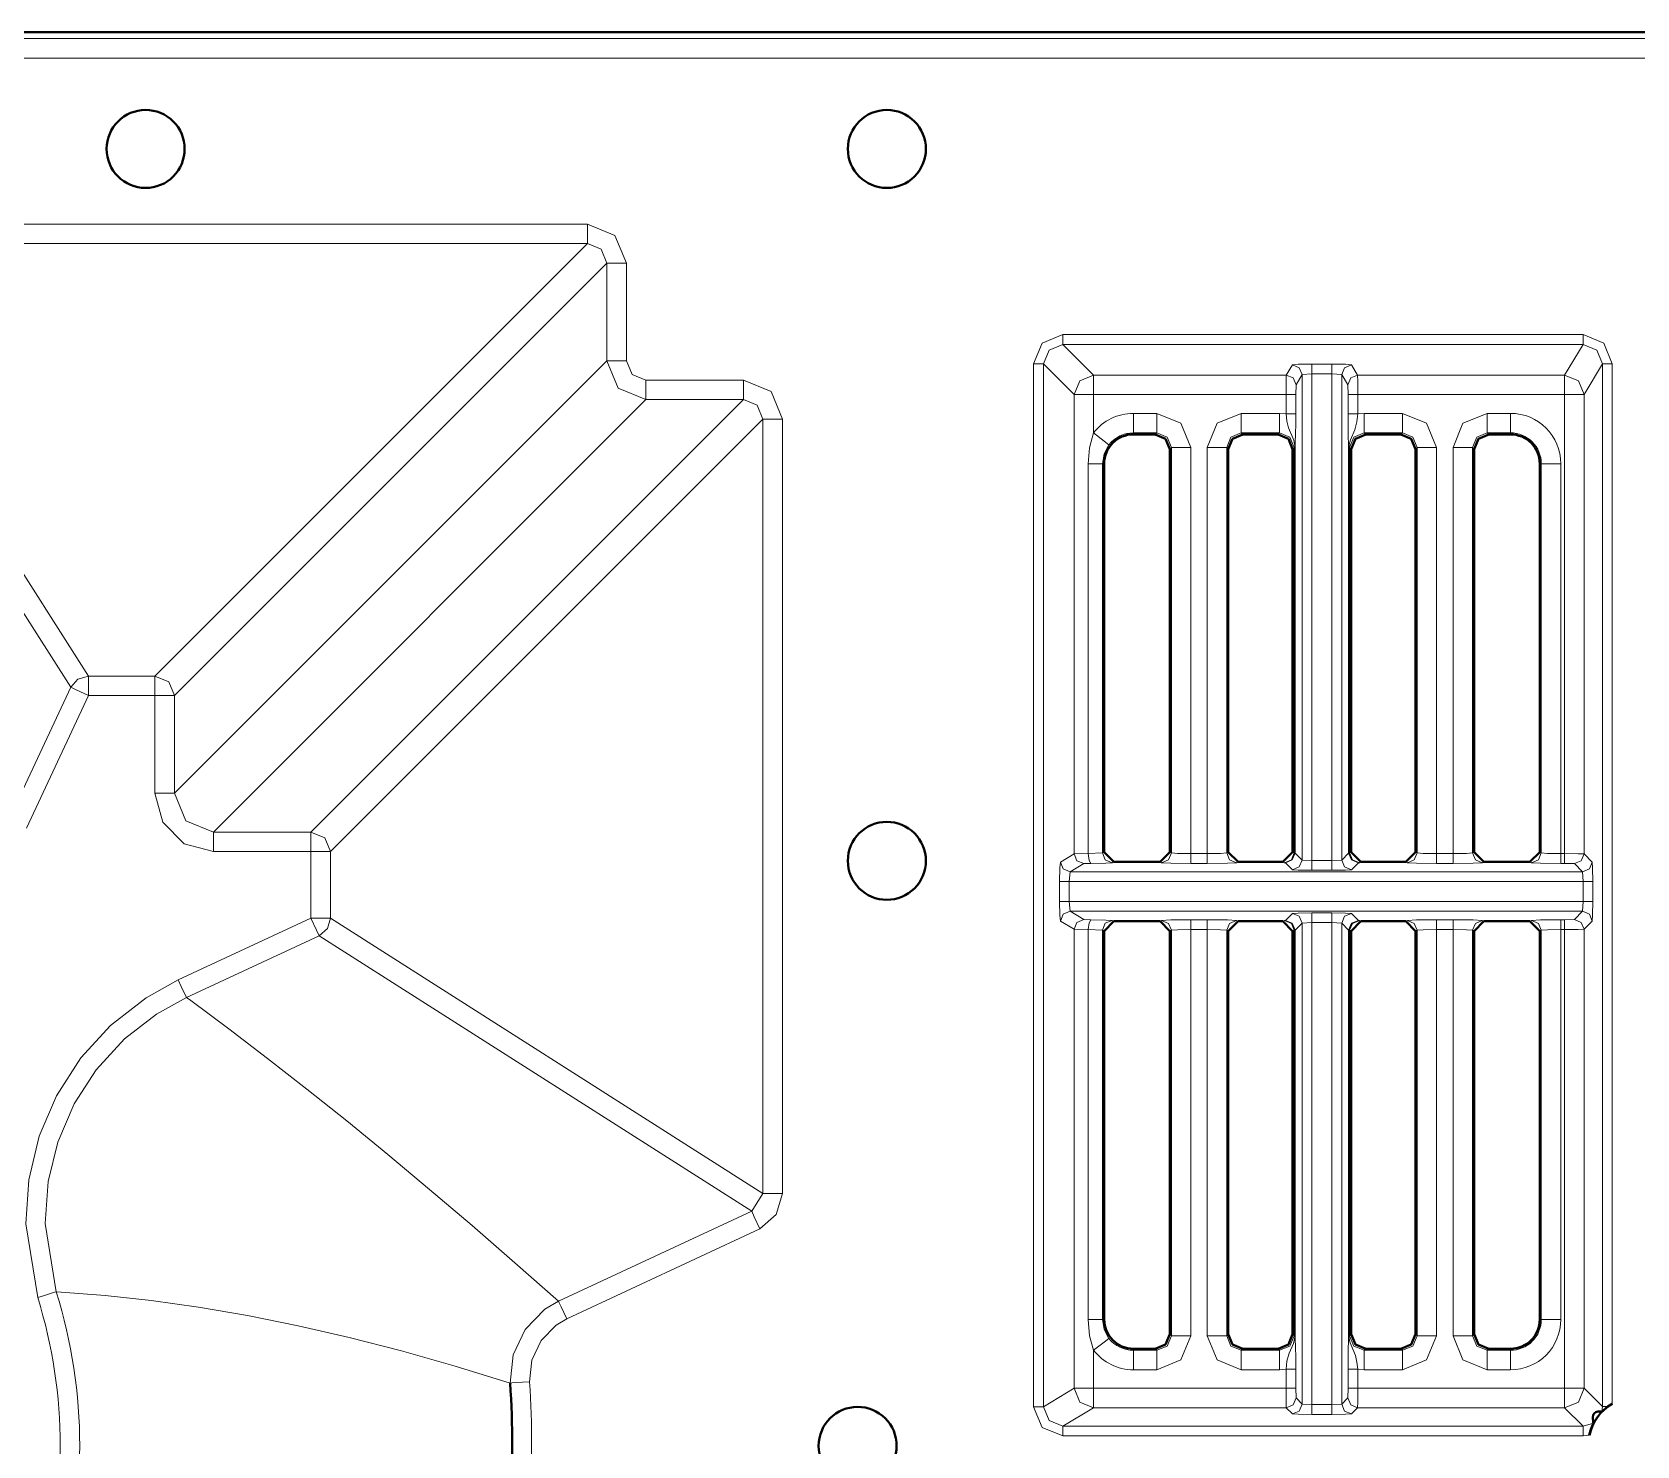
# Model space of a CAD drawing. Header units: millimetres. Extents: x 0 to 2941, y -405 to 1422.
# Drawn here: x 795.7 to 878, y 1203.2 to 1275.7 of the extents above; entities that cross this region are included whole.
import ezdxf

# ---------------------------------------------------------------- set-up
doc = ezdxf.new("R2010")
doc.units = ezdxf.units.MM
doc.layers.add('FINE', color=9, linetype='Continuous')
doc.layers.add('OUTLINE', color=7, linetype='Continuous')

msp = doc.modelspace()

# ---------------------------------------------------------------- linework, layer by layer
at = {"layer": 'FINE', "lineweight": 9}
for p, q in [((711.593, 1274.35), (1261.567, 1274.35)), ((824.215, 1265.835), (784.508, 1265.835)), ((798.633, 1242.665), (784.508, 1264.837)), ((784.508, 1264.837), (824.215, 1264.837)), ((824.215, 1264.837), (802.043, 1242.665)), ((783.603, 1264.26), (797.728, 1242.089)), ((803.041, 1241.667), (825.213, 1263.838)), ((825.213, 1258.833), (803.041, 1236.661)), ((847.589, 1258.67), (849.163, 1257.096)), ((847.589, 1205.202), (847.589, 1258.67)), ((860.041, 1258.095), (850.163, 1258.095)), ((860.356, 1258.621), (860.041, 1258.095)), ((860.856, 1258.121), (861.356, 1258.164)), ((861.356, 1258.164), (862.382, 1258.164)), ((861.356, 1233.205), (861.356, 1258.164)), ((862.382, 1258.164), (862.382, 1233.205)), ((862.382, 1258.164), (862.882, 1258.121)), ((862.882, 1258.121), (863.197, 1257.595)), ((862.882, 1233.23), (862.882, 1258.121)), ((863.697, 1258.095), (863.381, 1258.621)), ((875.31, 1257.096), (876.254, 1258.669)), ((876.254, 1258.669), (876.254, 1205.203)), ((849.163, 1257.096), (849.163, 1233.546)), ((850.163, 1255.131), (850.163, 1257.096)), ((860.528, 1257.096), (860.541, 1257.595)), ((860.528, 1256.102), (860.528, 1257.096)), ((863.197, 1257.595), (863.21, 1257.096)), ((863.21, 1257.096), (863.21, 1256.102)), ((863.709, 1257.096), (874.31, 1257.096)), ((863.709, 1256.102), (863.709, 1257.096)), ((874.31, 1257.096), (874.31, 1233.558)), ((875.31, 1233.545), (875.31, 1257.096)), ((805.038, 1234.665), (827.21, 1256.837)), ((832.215, 1256.837), (810.043, 1234.665)), ((827.21, 1256.837), (832.215, 1256.837)), ((811.041, 1233.667), (833.213, 1255.839)), ((833.213, 1255.839), (833.213, 1216.131)), ((834.211, 1216.131), (834.211, 1255.839)), ((853.401, 1256.133), (852.204, 1256.133)), ((859.701, 1256.133), (857.736, 1256.133)), ((860.028, 1256.102), (859.701, 1256.133)), ((864.036, 1256.133), (863.709, 1256.102)), ((866.001, 1256.133), (864.036, 1256.133)), ((871.535, 1256.133), (870.336, 1256.133)), ((852.204, 1255.053), (852.204, 1255.135)), ((852.204, 1255.135), (853.401, 1255.135)), ((853.401, 1255.135), (853.32, 1255.053)), ((859.701, 1255.135), (859.62, 1255.053)), ((864.118, 1255.053), (864.036, 1255.135)), ((864.036, 1255.135), (866.001, 1255.135)), ((866.001, 1255.135), (865.92, 1255.053)), ((870.418, 1255.053), (870.336, 1255.135)), ((870.336, 1255.135), (871.535, 1255.135)), ((871.535, 1255.135), (871.535, 1255.053)), ((855.149, 1233.558), (855.149, 1254.385)), ((855.989, 1254.385), (855.989, 1233.558)), ((856.987, 1254.385), (857.069, 1254.304)), ((856.987, 1233.595), (856.987, 1254.385)), ((860.369, 1254.304), (860.45, 1254.385)), ((860.45, 1254.385), (860.45, 1233.595)), ((860.482, 1254.385), (860.482, 1233.587)), ((860.499, 1233.587), (860.499, 1254.385)), ((863.239, 1254.385), (863.239, 1233.587)), ((863.255, 1233.587), (863.255, 1254.385)), ((863.287, 1254.385), (863.369, 1254.304)), ((863.287, 1233.595), (863.287, 1254.385)), ((866.669, 1254.304), (866.75, 1254.385)), ((866.75, 1254.385), (866.75, 1233.595)), ((867.749, 1233.558), (867.749, 1254.385)), ((868.589, 1254.385), (868.589, 1233.558)), ((869.588, 1254.385), (869.669, 1254.304)), ((869.588, 1233.595), (869.588, 1254.385)), ((849.891, 1253.553), (849.891, 1233.557)), ((850.619, 1253.553), (850.704, 1253.553)), ((850.619, 1233.593), (850.619, 1253.553)), ((873.035, 1253.553), (873.116, 1253.553)), ((873.116, 1253.553), (873.116, 1233.595)), ((874.115, 1233.558), (874.115, 1253.553)), ((798.633, 1242.665), (802.043, 1242.665)), ((794.555, 1235.285), (797.728, 1242.089)), ((802.043, 1236.661), (802.043, 1241.667)), ((803.041, 1241.667), (803.041, 1236.661)), ((805.038, 1234.665), (810.043, 1234.665)), ((810.043, 1233.667), (805.038, 1233.667)), ((810.043, 1230.257), (810.043, 1233.667)), ((811.041, 1233.667), (811.041, 1230.257)), ((849.163, 1233.546), (848.463, 1233.125)), ((849.891, 1233.557), (849.163, 1233.546)), ((850.619, 1233.593), (849.891, 1233.557)), ((850.704, 1233.636), (850.619, 1233.593)), ((855.989, 1233.558), (855.149, 1233.558)), ((857.069, 1233.636), (856.987, 1233.595)), ((860.45, 1233.595), (860.369, 1233.636)), ((860.482, 1233.587), (860.45, 1233.595)), ((860.856, 1233.23), (860.499, 1233.587)), ((861.356, 1233.205), (860.856, 1233.23)), ((862.882, 1233.23), (862.382, 1233.205)), ((863.239, 1233.587), (862.882, 1233.23)), ((863.287, 1233.595), (863.255, 1233.587)), ((863.369, 1233.636), (863.287, 1233.595)), ((866.75, 1233.595), (866.669, 1233.636)), ((868.589, 1233.558), (867.749, 1233.558)), ((869.669, 1233.636), (869.588, 1233.595)), ((873.116, 1233.595), (873.035, 1233.636)), ((874.31, 1233.558), (874.115, 1233.558)), ((875.73, 1233.125), (875.31, 1233.545)), ((848.92, 1232.126), (848.962, 1232.626)), ((848.962, 1232.626), (849.663, 1233.046)), ((875.23, 1232.626), (848.962, 1232.626)), ((849.663, 1233.046), (850.027, 1233.058)), ((851.118, 1233.093), (851.204, 1233.136)), ((855.149, 1233.058), (855.989, 1233.058)), ((857.487, 1233.095), (857.569, 1233.136)), ((859.869, 1233.136), (859.951, 1233.095)), ((859.951, 1233.095), (859.999, 1233.088)), ((862.382, 1233.205), (861.356, 1233.205)), ((863.787, 1233.095), (863.869, 1233.136)), ((866.169, 1233.136), (866.251, 1233.095)), ((867.749, 1233.058), (868.589, 1233.058)), ((870.087, 1233.095), (870.169, 1233.136)), ((872.535, 1233.136), (872.617, 1233.095)), ((874.115, 1233.058), (874.31, 1233.058)), ((874.31, 1233.058), (874.81, 1233.045)), ((874.81, 1233.045), (875.23, 1232.626)), ((875.23, 1232.626), (875.255, 1232.126)), ((848.42, 1232.126), (848.42, 1231.1)), ((875.255, 1232.126), (875.255, 1231.1)), ((875.755, 1231.1), (875.755, 1232.126)), ((875.255, 1231.1), (848.92, 1231.1)), ((848.962, 1230.6), (848.92, 1231.1)), ((875.255, 1231.1), (875.23, 1230.6)), ((803.239, 1227.084), (810.043, 1230.257)), ((833.213, 1216.131), (811.041, 1230.257)), ((848.962, 1230.6), (875.23, 1230.6)), ((849.663, 1230.18), (848.962, 1230.6)), ((850.027, 1230.168), (849.663, 1230.18)), ((851.204, 1230.089), (851.118, 1230.132)), ((853.651, 1230.13), (853.569, 1230.089)), ((855.989, 1230.167), (855.149, 1230.167)), ((857.569, 1230.089), (857.487, 1230.13)), ((859.951, 1230.13), (859.869, 1230.089)), ((859.999, 1230.138), (859.951, 1230.13)), ((860.356, 1230.495), (859.999, 1230.138)), ((860.499, 1229.638), (860.856, 1229.996)), ((860.856, 1229.996), (861.356, 1230.021)), ((860.856, 1229.996), (860.856, 1205.331)), ((862.382, 1230.521), (861.356, 1230.521)), ((861.356, 1205.306), (861.356, 1230.021)), ((861.356, 1230.021), (862.382, 1230.021)), ((862.382, 1230.021), (862.382, 1205.306)), ((862.382, 1230.021), (862.882, 1229.996)), ((862.882, 1205.331), (862.882, 1229.996)), ((862.882, 1229.996), (863.239, 1229.638)), ((863.739, 1230.138), (863.381, 1230.495)), ((863.787, 1230.13), (863.739, 1230.138)), ((863.869, 1230.089), (863.787, 1230.13)), ((866.251, 1230.13), (866.169, 1230.089)), ((870.169, 1230.089), (870.087, 1230.13)), ((872.617, 1230.13), (872.535, 1230.089)), ((874.31, 1230.167), (874.115, 1230.167)), ((874.81, 1230.18), (874.31, 1230.167)), ((875.23, 1230.6), (874.81, 1230.18)), ((875.31, 1229.68), (875.73, 1230.1)), ((810.465, 1229.352), (803.661, 1226.179)), ((810.465, 1229.352), (832.637, 1215.227)), ((849.163, 1229.68), (849.891, 1229.668)), ((849.891, 1229.668), (850.619, 1229.632)), ((849.891, 1229.668), (849.891, 1209.673)), ((850.619, 1209.673), (850.619, 1229.632)), ((850.619, 1229.632), (850.704, 1229.59)), ((854.069, 1229.59), (854.15, 1229.63)), ((854.15, 1229.63), (854.15, 1208.84)), ((855.149, 1208.84), (855.149, 1229.668)), ((855.149, 1229.668), (855.989, 1229.668)), ((855.989, 1229.668), (855.989, 1208.84)), ((860.45, 1229.63), (860.482, 1229.638)), ((860.482, 1229.638), (860.482, 1208.84)), ((860.499, 1208.84), (860.499, 1229.638)), ((863.239, 1229.638), (863.239, 1208.84)), ((863.255, 1208.84), (863.255, 1229.638)), ((863.255, 1229.638), (863.287, 1229.63)), ((863.287, 1229.63), (863.369, 1229.59)), ((867.749, 1229.668), (868.589, 1229.668)), ((867.749, 1208.84), (867.749, 1229.668)), ((868.589, 1229.668), (868.589, 1208.84)), ((869.588, 1229.63), (869.669, 1229.59)), ((869.588, 1208.84), (869.588, 1229.63)), ((873.035, 1229.59), (873.116, 1229.63)), ((874.115, 1229.668), (874.31, 1229.668)), ((874.115, 1209.673), (874.115, 1229.668)), ((874.31, 1229.668), (874.31, 1206.147)), ((803.661, 1226.179), (803.876, 1226.021)), ((833.213, 1216.131), (832.637, 1215.227)), ((832.637, 1215.227), (822.733, 1210.609)), ((823.155, 1209.704), (833.059, 1214.322)), ((797.236, 1211.079), (796.987, 1211.094)), ((850.704, 1209.673), (850.619, 1209.673)), ((854.15, 1208.84), (854.069, 1208.921)), ((860.45, 1208.84), (860.369, 1208.921)), ((866.75, 1208.84), (866.669, 1208.921)), ((869.669, 1208.921), (869.588, 1208.84)), ((850.163, 1206.147), (850.163, 1208.095)), ((853.32, 1208.172), (853.401, 1208.091)), ((859.62, 1208.172), (859.701, 1208.091)), ((864.036, 1208.091), (864.118, 1208.172)), ((866.001, 1208.091), (864.036, 1208.091)), ((865.92, 1208.172), (866.001, 1208.091)), ((870.336, 1208.091), (870.418, 1208.172)), ((871.535, 1208.091), (870.336, 1208.091)), ((871.535, 1208.172), (871.535, 1208.091)), ((852.204, 1207.092), (853.401, 1207.092)), ((857.736, 1207.092), (859.701, 1207.092)), ((859.701, 1207.092), (860.028, 1207.123)), ((860.028, 1207.123), (860.028, 1206.147)), ((860.528, 1206.147), (860.528, 1207.123)), ((863.21, 1207.123), (863.21, 1206.147)), ((863.709, 1206.147), (863.709, 1207.123)), ((863.709, 1207.123), (864.036, 1207.092)), ((870.336, 1207.092), (871.535, 1207.092)), ((849.163, 1206.147), (847.589, 1205.202)), ((860.028, 1206.147), (850.163, 1206.147)), ((860.541, 1205.647), (860.528, 1206.147)), ((863.21, 1206.147), (863.197, 1205.647)), ((874.31, 1206.147), (863.709, 1206.147)), ((860.856, 1205.331), (860.541, 1205.647)), ((861.356, 1205.306), (860.856, 1205.331)), ((862.382, 1205.306), (861.356, 1205.306)), ((862.882, 1205.331), (862.382, 1205.306)), ((863.197, 1205.647), (862.882, 1205.331)), ((848.589, 1204.203), (850.163, 1205.147)), ((850.163, 1205.147), (860.041, 1205.147)), ((860.041, 1205.147), (860.356, 1204.832)), ((861.356, 1204.806), (862.382, 1204.806)), ((863.381, 1204.832), (863.697, 1205.147)), ((876.254, 1205.203), (876.221, 1204.948)), ((875.254, 1204.203), (848.589, 1204.203)), ((875.793, 1204.361), (875.254, 1204.203))]:
    msp.add_line(p, q, dxfattribs=at)
for points in [[(1261.567, 1275.682), (1261.567, 1275.35), (711.593, 1275.35)], [(824.215, 1265.835), (824.215, 1265.149), (824.215, 1264.837)], [(826.211, 1258.833), (826.211, 1263.838), (825.627, 1265.251), (824.215, 1265.835)], [(824.215, 1264.837), (824.922, 1264.546), (825.213, 1263.838), (825.213, 1258.833)], [(826.211, 1263.838), (825.525, 1263.838), (825.213, 1263.838)], [(875.255, 1260.169), (848.588, 1260.169), (847.528, 1259.731), (847.089, 1258.67)], [(847.589, 1258.67), (847.881, 1259.377), (848.588, 1259.67)], [(848.588, 1259.67), (848.588, 1259.823), (848.588, 1260.169)], [(850.163, 1258.095), (848.588, 1259.67), (875.255, 1259.67)], [(875.255, 1259.67), (874.31, 1258.095), (863.697, 1258.095)], [(875.255, 1259.67), (875.255, 1259.823), (875.255, 1260.169)], [(876.753, 1205.348), (876.753, 1258.669), (876.315, 1259.73), (875.255, 1260.169)], [(875.255, 1259.67), (875.961, 1259.377), (876.254, 1258.669)], [(826.211, 1258.833), (825.525, 1258.833), (825.213, 1258.833)], [(825.213, 1258.833), (825.799, 1257.423), (827.21, 1256.837)], [(832.215, 1257.835), (827.21, 1257.835), (826.504, 1258.128), (826.211, 1258.833)], [(847.089, 1258.67), (847.435, 1258.67), (847.589, 1258.67)], [(847.089, 1258.67), (847.089, 1205.202), (847.529, 1204.142), (848.589, 1203.703)], [(850.163, 1258.095), (849.457, 1257.802), (849.163, 1257.096)], [(850.163, 1257.096), (850.163, 1257.787), (850.163, 1258.095)], [(860.041, 1258.095), (860.032, 1257.787), (860.028, 1257.096)], [(860.041, 1258.095), (860.394, 1257.948), (860.541, 1257.595)], [(862.382, 1258.663), (861.356, 1258.663), (860.658, 1258.651), (860.356, 1258.621)], [(860.356, 1258.621), (860.71, 1258.474), (860.856, 1258.121)], [(860.541, 1257.595), (860.856, 1258.121), (860.856, 1233.23)], [(861.356, 1258.663), (861.356, 1258.51), (861.356, 1258.164)], [(862.382, 1258.663), (862.382, 1258.51), (862.382, 1258.164)], [(863.381, 1258.621), (863.08, 1258.651), (862.382, 1258.663)], [(863.381, 1258.621), (863.028, 1258.474), (862.882, 1258.121)], [(863.697, 1258.095), (863.344, 1257.948), (863.197, 1257.595)], [(863.709, 1257.096), (863.706, 1257.787), (863.697, 1258.095)], [(875.31, 1257.096), (875.017, 1257.802), (874.31, 1258.095)], [(874.31, 1257.096), (874.31, 1257.787), (874.31, 1258.095)], [(876.254, 1258.669), (876.404, 1258.669), (876.753, 1258.669)], [(827.21, 1257.835), (827.21, 1257.149), (827.21, 1256.837)], [(832.215, 1257.835), (832.215, 1257.149), (832.215, 1256.837)], [(834.211, 1255.839), (833.627, 1257.251), (832.215, 1257.835)], [(849.163, 1257.096), (849.471, 1257.096), (850.163, 1257.096)], [(850.163, 1257.096), (860.028, 1257.096), (860.028, 1256.102)], [(860.028, 1257.096), (860.377, 1257.096), (860.528, 1257.096)], [(863.709, 1257.096), (863.361, 1257.096), (863.21, 1257.096)], [(874.31, 1257.096), (875.008, 1257.096), (875.31, 1257.096)], [(832.215, 1256.837), (832.922, 1256.546), (833.213, 1255.839)], [(834.211, 1255.839), (833.525, 1255.839), (833.213, 1255.839)], [(852.204, 1255.135), (852.204, 1255.445), (852.204, 1256.133)], [(853.401, 1255.135), (853.401, 1255.445), (853.401, 1256.133)], [(855.149, 1254.385), (854.637, 1255.622), (853.401, 1256.133)], [(857.736, 1256.133), (856.5, 1255.622), (855.989, 1254.385)], [(857.736, 1255.135), (857.736, 1255.445), (857.736, 1256.133)], [(859.701, 1255.135), (859.701, 1255.445), (859.701, 1256.133)], [(860.028, 1256.102), (860.377, 1256.102), (860.528, 1256.102)], [(860.028, 1256.102), (860.071, 1255.739), (860.149, 1255.396), (860.374, 1254.878), (860.425, 1254.741), (860.454, 1254.634), (860.477, 1254.488), (860.482, 1254.418), (860.482, 1254.385)], [(860.499, 1254.385), (860.499, 1254.398), (860.499, 1254.425), (860.5, 1254.485), (860.502, 1254.534), (860.505, 1254.608), (860.519, 1255.102), (860.526, 1255.572), (860.528, 1256.102)], [(863.709, 1256.102), (863.361, 1256.102), (863.21, 1256.102)], [(863.21, 1256.102), (863.213, 1255.511), (863.222, 1254.963), (863.235, 1254.555), (863.238, 1254.447), (863.239, 1254.413), (863.239, 1254.385)], [(863.255, 1254.385), (863.258, 1254.456), (863.267, 1254.543), (863.327, 1254.782), (863.548, 1255.282), (863.659, 1255.696), (863.709, 1256.102)], [(864.036, 1255.135), (864.036, 1255.445), (864.036, 1256.133)], [(866.001, 1255.135), (866.001, 1255.445), (866.001, 1256.133)], [(867.749, 1254.385), (867.237, 1255.622), (866.001, 1256.133)], [(870.336, 1256.133), (869.1, 1255.622), (868.589, 1254.385)], [(870.336, 1256.133), (870.336, 1255.445), (870.336, 1255.135)], [(871.535, 1256.133), (871.535, 1255.445), (871.535, 1255.135)], [(850.163, 1255.131), (849.959, 1254.373), (849.891, 1253.553)], [(850.163, 1255.131), (850.707, 1254.71), (850.953, 1254.52)], [(853.401, 1255.135), (853.932, 1254.916), (854.15, 1254.385)], [(856.987, 1254.385), (857.206, 1254.916), (857.736, 1255.135)], [(857.818, 1255.053), (857.736, 1255.135), (859.701, 1255.135)], [(859.701, 1255.135), (860.232, 1254.916), (860.45, 1254.385)], [(863.287, 1254.385), (863.506, 1254.916), (864.036, 1255.135)], [(866.001, 1255.135), (866.532, 1254.916), (866.75, 1254.385)], [(869.588, 1254.385), (869.806, 1254.916), (870.336, 1255.135)], [(850.619, 1253.553), (850.702, 1254.056), (850.953, 1254.52)], [(854.069, 1254.304), (854.15, 1254.385), (854.15, 1233.595), (854.069, 1233.636)], [(854.15, 1254.385), (854.461, 1254.385), (855.149, 1254.385)], [(856.987, 1254.385), (856.677, 1254.385), (855.989, 1254.385)], [(860.482, 1254.385), (860.461, 1254.385), (860.45, 1254.385)], [(860.482, 1254.385), (860.494, 1254.385), (860.499, 1254.385)], [(863.255, 1254.385), (863.244, 1254.385), (863.239, 1254.385)], [(863.287, 1254.385), (863.277, 1254.385), (863.255, 1254.385)], [(867.749, 1254.385), (867.06, 1254.385), (866.75, 1254.385)], [(869.588, 1254.385), (869.277, 1254.385), (868.589, 1254.385)], [(849.891, 1253.553), (850.401, 1253.553), (850.619, 1253.553)], [(874.115, 1253.553), (873.426, 1253.553), (873.116, 1253.553)], [(797.728, 1242.089), (798.097, 1242.508), (798.633, 1242.665)], [(798.633, 1242.665), (798.633, 1242.353), (798.633, 1241.667)], [(802.043, 1242.665), (802.043, 1242.353), (802.043, 1241.667)], [(802.043, 1242.665), (802.748, 1242.371), (803.041, 1241.667)], [(802.043, 1241.667), (798.633, 1241.667), (795.46, 1234.862)], [(797.728, 1242.089), (798.011, 1241.957), (798.633, 1241.667)], [(802.043, 1241.667), (802.729, 1241.667), (803.041, 1241.667)], [(805.038, 1233.667), (803.54, 1234.068), (802.444, 1235.164), (802.043, 1236.661)], [(802.043, 1236.661), (802.729, 1236.661), (803.041, 1236.661)], [(803.041, 1236.661), (803.624, 1235.248), (805.038, 1234.665)], [(805.038, 1233.667), (805.038, 1234.353), (805.038, 1234.665)], [(810.043, 1233.667), (810.043, 1234.353), (810.043, 1234.665)], [(810.043, 1234.665), (810.748, 1234.372), (811.041, 1233.667)], [(810.043, 1233.667), (810.729, 1233.667), (811.041, 1233.667)], [(849.663, 1233.046), (849.31, 1233.192), (849.163, 1233.546)], [(850.027, 1233.058), (849.932, 1233.209), (849.891, 1233.557)], [(851.118, 1233.093), (850.765, 1233.24), (850.619, 1233.593)], [(854.15, 1233.595), (854.004, 1233.242), (853.651, 1233.095)], [(855.149, 1233.558), (854.461, 1233.569), (854.15, 1233.595)], [(855.149, 1233.558), (855.149, 1233.209), (855.149, 1233.058)], [(856.987, 1233.595), (856.677, 1233.569), (855.989, 1233.558)], [(855.989, 1233.558), (855.989, 1233.209), (855.989, 1233.058)], [(856.987, 1233.595), (857.134, 1233.242), (857.487, 1233.095)], [(859.951, 1233.095), (860.304, 1233.242), (860.45, 1233.595)], [(859.999, 1233.088), (860.34, 1233.235), (860.482, 1233.587)], [(859.999, 1233.088), (860.352, 1233.234), (860.499, 1233.587)], [(860.356, 1232.73), (860.71, 1232.877), (860.856, 1233.23)], [(860.499, 1233.587), (860.494, 1233.587), (860.482, 1233.587)], [(863.381, 1232.73), (863.028, 1232.877), (862.882, 1233.23)], [(863.739, 1233.088), (863.385, 1233.234), (863.239, 1233.587)], [(863.255, 1233.587), (863.244, 1233.587), (863.239, 1233.587)], [(863.739, 1233.088), (863.398, 1233.235), (863.255, 1233.587)], [(863.787, 1233.095), (863.434, 1233.242), (863.287, 1233.595)], [(866.75, 1233.595), (866.604, 1233.242), (866.251, 1233.095)], [(867.749, 1233.558), (867.06, 1233.569), (866.75, 1233.595)], [(867.749, 1233.558), (867.749, 1233.209), (867.749, 1233.058)], [(869.588, 1233.595), (869.277, 1233.569), (868.589, 1233.558)], [(868.589, 1233.558), (868.589, 1233.209), (868.589, 1233.058)], [(869.588, 1233.595), (869.734, 1233.242), (870.087, 1233.095)], [(872.617, 1233.095), (872.969, 1233.242), (873.116, 1233.595)], [(874.115, 1233.558), (873.426, 1233.569), (873.116, 1233.595)], [(874.115, 1233.058), (874.115, 1233.209), (874.115, 1233.558)], [(874.31, 1233.058), (874.31, 1233.209), (874.31, 1233.558)], [(875.31, 1233.545), (875.008, 1233.554), (874.31, 1233.558)], [(874.81, 1233.045), (875.163, 1233.192), (875.31, 1233.545)], [(848.463, 1233.125), (848.433, 1232.824), (848.42, 1232.126)], [(848.962, 1232.626), (848.609, 1232.772), (848.463, 1233.125)], [(850.027, 1233.058), (850.792, 1233.071), (851.118, 1233.093)], [(853.569, 1233.136), (853.651, 1233.095), (854.116, 1233.069), (855.149, 1233.058)], [(855.989, 1233.058), (857.021, 1233.069), (857.487, 1233.095)], [(859.999, 1233.088), (860.356, 1232.73), (860.658, 1232.712), (861.356, 1232.705)], [(861.356, 1232.705), (861.356, 1232.856), (861.356, 1233.205)], [(861.356, 1232.705), (862.382, 1232.705), (863.08, 1232.712), (863.381, 1232.73)], [(862.382, 1232.705), (862.382, 1232.856), (862.382, 1233.205)], [(863.381, 1232.73), (863.739, 1233.088), (863.787, 1233.095)], [(866.251, 1233.095), (866.716, 1233.069), (867.749, 1233.058)], [(868.589, 1233.058), (869.621, 1233.069), (870.087, 1233.095)], [(872.617, 1233.095), (873.082, 1233.069), (874.115, 1233.058)], [(875.23, 1232.626), (875.583, 1232.772), (875.73, 1233.125)], [(875.755, 1232.126), (875.748, 1232.824), (875.73, 1233.125)], [(848.92, 1232.126), (848.574, 1232.126), (848.42, 1232.126)], [(848.92, 1231.1), (848.92, 1232.126), (875.255, 1232.126)], [(875.255, 1232.126), (875.604, 1232.126), (875.755, 1232.126)], [(848.92, 1231.1), (848.574, 1231.1), (848.42, 1231.1)], [(848.42, 1231.1), (848.433, 1230.402), (848.463, 1230.1)], [(875.255, 1231.1), (875.604, 1231.1), (875.755, 1231.1)], [(875.73, 1230.1), (875.748, 1230.402), (875.755, 1231.1)], [(810.043, 1230.257), (810.333, 1229.635), (810.465, 1229.352)], [(810.043, 1230.257), (810.729, 1230.257), (811.041, 1230.257)], [(811.041, 1230.257), (810.884, 1229.72), (810.465, 1229.352)], [(848.962, 1230.6), (848.609, 1230.453), (848.463, 1230.1)], [(848.463, 1230.1), (849.163, 1229.68), (849.163, 1206.147)], [(849.663, 1230.18), (849.31, 1230.033), (849.163, 1229.68)], [(850.027, 1230.168), (849.932, 1230.017), (849.891, 1229.668)], [(851.118, 1230.132), (850.792, 1230.155), (850.027, 1230.168)], [(851.118, 1230.132), (850.765, 1229.985), (850.619, 1229.632)], [(855.149, 1230.167), (854.116, 1230.156), (853.651, 1230.13)], [(853.651, 1230.13), (854.004, 1229.983), (854.15, 1229.63)], [(855.149, 1230.167), (855.149, 1230.016), (855.149, 1229.668)], [(855.989, 1230.167), (855.989, 1230.016), (855.989, 1229.668)], [(857.487, 1230.13), (857.021, 1230.156), (855.989, 1230.167)], [(857.487, 1230.13), (857.134, 1229.983), (856.987, 1229.63)], [(860.45, 1229.63), (860.304, 1229.983), (859.951, 1230.13)], [(860.499, 1229.638), (860.352, 1229.991), (859.999, 1230.138)], [(860.482, 1229.638), (860.34, 1229.991), (859.999, 1230.138)], [(861.356, 1230.521), (860.658, 1230.513), (860.356, 1230.495)], [(860.856, 1229.996), (860.71, 1230.349), (860.356, 1230.495)], [(861.356, 1230.021), (861.356, 1230.37), (861.356, 1230.521)], [(862.382, 1230.021), (862.382, 1230.37), (862.382, 1230.521)], [(863.381, 1230.495), (863.08, 1230.513), (862.382, 1230.521)], [(862.882, 1229.996), (863.028, 1230.349), (863.381, 1230.495)], [(863.239, 1229.638), (863.385, 1229.991), (863.739, 1230.138)], [(863.255, 1229.638), (863.398, 1229.991), (863.739, 1230.138)], [(863.287, 1229.63), (863.434, 1229.983), (863.787, 1230.13)], [(868.589, 1230.167), (867.749, 1230.167), (866.716, 1230.156), (866.251, 1230.13)], [(866.251, 1230.13), (866.604, 1229.983), (866.75, 1229.63)], [(867.749, 1230.167), (867.749, 1230.016), (867.749, 1229.668)], [(868.589, 1230.167), (868.589, 1230.016), (868.589, 1229.668)], [(870.087, 1230.13), (869.621, 1230.156), (868.589, 1230.167)], [(870.087, 1230.13), (869.734, 1229.983), (869.588, 1229.63)], [(874.115, 1230.167), (873.082, 1230.156), (872.617, 1230.13)], [(873.116, 1229.63), (872.969, 1229.983), (872.617, 1230.13)], [(874.115, 1229.668), (874.115, 1230.016), (874.115, 1230.167)], [(874.31, 1230.167), (874.31, 1230.016), (874.31, 1229.668)], [(874.81, 1230.18), (875.163, 1230.034), (875.31, 1229.68)], [(875.23, 1230.6), (875.583, 1230.453), (875.73, 1230.1)], [(854.15, 1229.63), (854.461, 1229.657), (855.149, 1229.668)], [(855.989, 1229.668), (856.677, 1229.657), (856.987, 1229.63)], [(857.069, 1208.921), (856.987, 1208.84), (856.987, 1229.63), (857.069, 1229.59)], [(860.369, 1229.59), (860.45, 1229.63), (860.45, 1208.84)], [(860.482, 1229.638), (860.494, 1229.638), (860.499, 1229.638)], [(863.239, 1229.638), (863.244, 1229.638), (863.255, 1229.638)], [(863.369, 1208.921), (863.287, 1208.84), (863.287, 1229.63)], [(866.669, 1229.59), (866.75, 1229.63), (866.75, 1208.84)], [(866.75, 1229.63), (867.06, 1229.657), (867.749, 1229.668)], [(868.589, 1229.668), (869.277, 1229.657), (869.588, 1229.63)], [(873.116, 1229.63), (873.116, 1209.673), (873.035, 1209.673)], [(873.116, 1229.63), (873.426, 1229.657), (874.115, 1229.668)], [(874.31, 1229.668), (875.008, 1229.671), (875.31, 1229.68)], [(876.254, 1205.203), (875.31, 1206.147), (875.31, 1229.68)], [(803.239, 1227.084), (803.395, 1226.749), (803.529, 1226.462), (803.622, 1226.262), (803.661, 1226.179)], [(803.661, 1226.179), (802.132, 1225.332), (800.486, 1224.058), (799.036, 1222.481), (797.905, 1220.733), (797.059, 1218.765), (796.569, 1216.741), (796.422, 1214.602), (796.987, 1211.094)], [(822.733, 1210.609), (820.501, 1212.581), (818.299, 1214.492), (816.127, 1216.34), (813.986, 1218.126), (811.875, 1219.85), (809.831, 1221.483), (807.817, 1223.055), (805.832, 1224.568), (803.876, 1226.021)], [(833.059, 1214.322), (833.899, 1215.059), (834.211, 1216.131)], [(834.211, 1216.131), (833.525, 1216.131), (833.213, 1216.131)], [(833.059, 1214.322), (832.768, 1214.944), (832.637, 1215.227)], [(796.033, 1210.797), (796.386, 1210.907), (796.689, 1211.001), (796.899, 1211.067), (796.987, 1211.094)], [(797.236, 1211.079), (799.497, 1210.906), (801.846, 1210.649), (804.277, 1210.306), (806.789, 1209.876), (809.379, 1209.355), (811.995, 1208.754), (814.681, 1208.064), (817.434, 1207.284), (820.252, 1206.415)], [(822.733, 1210.609), (822.033, 1210.198), (821.018, 1209.165), (820.401, 1207.855), (820.252, 1206.415)], [(823.155, 1209.704), (822.999, 1210.038), (822.865, 1210.326), (822.772, 1210.526), (822.733, 1210.609)], [(821.248, 1206.481), (821.362, 1207.588), (821.836, 1208.595), (822.617, 1209.388), (823.155, 1209.704)], [(849.891, 1209.673), (850.401, 1209.673), (850.619, 1209.673)], [(849.891, 1209.673), (849.962, 1208.836), (850.163, 1208.095)], [(850.953, 1208.705), (850.706, 1209.16), (850.619, 1209.673)], [(874.115, 1209.673), (873.426, 1209.673), (873.116, 1209.673)], [(850.163, 1208.095), (850.707, 1208.515), (850.953, 1208.705)], [(854.15, 1208.84), (853.932, 1208.309), (853.401, 1208.091)], [(853.401, 1207.092), (854.637, 1207.604), (855.149, 1208.84)], [(854.15, 1208.84), (854.461, 1208.84), (855.149, 1208.84)], [(856.987, 1208.84), (856.677, 1208.84), (855.989, 1208.84)], [(855.989, 1208.84), (856.5, 1207.604), (857.736, 1207.092)], [(857.736, 1208.091), (857.206, 1208.309), (856.987, 1208.84)], [(860.482, 1208.84), (860.461, 1208.84), (860.45, 1208.84), (860.232, 1208.309), (859.701, 1208.091)], [(860.482, 1208.84), (860.48, 1208.77), (860.471, 1208.683), (860.411, 1208.443), (860.19, 1207.943), (860.078, 1207.53), (860.028, 1207.123)], [(860.499, 1208.84), (860.494, 1208.84), (860.482, 1208.84)], [(860.528, 1207.123), (860.525, 1207.715), (860.516, 1208.263), (860.503, 1208.671), (860.5, 1208.779), (860.499, 1208.813), (860.499, 1208.84)], [(863.239, 1208.84), (863.239, 1208.827), (863.238, 1208.8), (863.237, 1208.741), (863.236, 1208.692), (863.233, 1208.617), (863.219, 1208.124), (863.212, 1207.653), (863.21, 1207.123)], [(863.239, 1208.84), (863.244, 1208.84), (863.255, 1208.84)], [(863.709, 1207.123), (863.666, 1207.487), (863.589, 1207.83), (863.364, 1208.348), (863.313, 1208.484), (863.284, 1208.592), (863.26, 1208.737), (863.256, 1208.807), (863.255, 1208.84)], [(863.287, 1208.84), (863.277, 1208.84), (863.255, 1208.84)], [(864.036, 1208.091), (863.506, 1208.309), (863.287, 1208.84)], [(864.036, 1207.092), (866.001, 1207.092), (867.237, 1207.604), (867.749, 1208.84)], [(866.75, 1208.84), (866.532, 1208.309), (866.001, 1208.091)], [(867.749, 1208.84), (867.06, 1208.84), (866.75, 1208.84)], [(869.588, 1208.84), (869.277, 1208.84), (868.589, 1208.84)], [(868.589, 1208.84), (869.1, 1207.604), (870.336, 1207.092)], [(870.336, 1208.091), (869.806, 1208.309), (869.588, 1208.84)], [(853.401, 1208.091), (852.204, 1208.091), (852.204, 1208.172)], [(852.204, 1207.092), (852.204, 1207.781), (852.204, 1208.091)], [(853.401, 1208.091), (853.401, 1207.781), (853.401, 1207.092)], [(859.701, 1208.091), (857.736, 1208.091), (857.818, 1208.172)], [(857.736, 1207.092), (857.736, 1207.781), (857.736, 1208.091)], [(859.701, 1207.092), (859.701, 1207.781), (859.701, 1208.091)], [(864.036, 1207.092), (864.036, 1207.781), (864.036, 1208.091)], [(866.001, 1207.092), (866.001, 1207.781), (866.001, 1208.091)], [(870.336, 1208.091), (870.336, 1207.781), (870.336, 1207.092)], [(871.535, 1208.091), (871.535, 1207.781), (871.535, 1207.092)], [(860.528, 1207.123), (860.377, 1207.123), (860.028, 1207.123)], [(863.21, 1207.123), (863.361, 1207.123), (863.709, 1207.123)], [(821.248, 1206.481), (820.88, 1206.456), (820.563, 1206.436), (820.344, 1206.421), (820.252, 1206.415)], [(849.163, 1206.147), (849.457, 1205.44), (850.163, 1205.147)], [(849.163, 1206.147), (849.471, 1206.147), (850.163, 1206.147)], [(850.163, 1205.147), (850.163, 1205.449), (850.163, 1206.147)], [(860.528, 1206.147), (860.377, 1206.147), (860.028, 1206.147)], [(860.028, 1206.147), (860.032, 1205.449), (860.041, 1205.147)], [(863.21, 1206.147), (863.361, 1206.147), (863.709, 1206.147)], [(863.697, 1205.147), (863.706, 1205.449), (863.709, 1206.147)], [(874.31, 1205.147), (874.31, 1205.449), (874.31, 1206.147)], [(874.31, 1205.147), (875.017, 1205.44), (875.31, 1206.147)], [(874.31, 1206.147), (875.008, 1206.147), (875.31, 1206.147)], [(860.541, 1205.647), (860.394, 1205.294), (860.041, 1205.147)], [(860.856, 1205.331), (860.71, 1204.978), (860.356, 1204.832)], [(861.356, 1205.306), (861.356, 1204.957), (861.356, 1204.806)], [(862.382, 1205.306), (862.382, 1204.957), (862.382, 1204.806)], [(862.882, 1205.331), (863.028, 1204.978), (863.381, 1204.832)], [(863.197, 1205.647), (863.343, 1205.294), (863.697, 1205.147)], [(847.089, 1205.202), (847.435, 1205.202), (847.589, 1205.202)], [(848.589, 1204.203), (847.882, 1204.496), (847.589, 1205.202)], [(860.356, 1204.832), (860.658, 1204.814), (861.356, 1204.806)], [(862.382, 1204.806), (863.08, 1204.814), (863.381, 1204.832)], [(863.697, 1205.147), (874.31, 1205.147), (875.254, 1204.203)], [(876.254, 1205.203), (876.332, 1205.203), (876.531, 1205.203)], [(848.589, 1203.703), (848.589, 1204.052), (848.589, 1204.203)], [(848.589, 1203.703), (875.254, 1203.703), (875.577, 1203.739)], [(875.254, 1203.703), (875.254, 1204.052), (875.254, 1204.203)]]:
    msp.add_lwpolyline(points, dxfattribs=at)
for points in [[(852.204, 1256.133, 0.232236), (850.163, 1255.131)], [(874.115, 1253.553, 0.414204), (871.535, 1256.133)], [(852.204, 1255.134, 0.232235), (850.953, 1254.52)], [(873.116, 1253.553, 0.414214), (871.535, 1255.134)], [(805.038, 1172.714), (810.043, 1172.714), (810.043, 1176.124), (803.239, 1179.297), (800.027, 1181.394), (798.466, 1183.013), (797.163, 1184.925), (796.227, 1186.969), (795.63, 1189.204), (795.423, 1191.441), (795.6, 1193.747), (796.033, 1195.583, 0.151865), (796.033, 1210.797), (795.425, 1214.585), (795.573, 1216.829), (796.112, 1219.079), (796.994, 1221.147), (798.247, 1223.091), (799.764, 1224.749), (801.589, 1226.169), (803.239, 1227.084)], [(796.987, 1195.287, 0.151862), (796.987, 1211.094)], [(871.535, 1208.091, 0.414214), (873.116, 1209.673)], [(871.535, 1207.093, 0.414223), (874.115, 1209.673)], [(850.953, 1208.706, 0.232253), (852.204, 1208.091)], [(850.163, 1208.095, 0.2323), (852.204, 1207.093)], [(821.248, 1199.9, 0.033081), (821.248, 1206.481)]]:
    msp.add_lwpolyline(points, format="xyb", dxfattribs=at)
at = {"layer": 'OUTLINE', "lineweight": 40}
for p, q in [((131.567, 1275.682), (1261.567, 1275.682)), ((864.118, 1255.053), (865.92, 1255.053)), ((870.418, 1255.053), (871.535, 1255.053)), ((854.069, 1254.304), (854.069, 1233.636)), ((857.069, 1254.304), (857.069, 1233.636)), ((860.369, 1254.304), (860.369, 1233.636)), ((863.369, 1254.304), (863.369, 1233.636)), ((866.669, 1254.304), (866.669, 1233.636)), ((869.669, 1254.304), (869.669, 1233.636)), ((850.704, 1233.636), (850.704, 1253.553)), ((873.035, 1253.553), (873.035, 1233.636)), ((854.069, 1233.636), (853.569, 1233.136)), ((857.569, 1233.136), (857.069, 1233.636)), ((860.369, 1233.636), (859.869, 1233.136)), ((866.669, 1233.636), (866.169, 1233.136)), ((873.035, 1233.636), (872.535, 1233.136)), ((859.869, 1233.136), (857.569, 1233.136)), ((853.569, 1230.089), (851.204, 1230.089)), ((853.569, 1230.089), (854.069, 1229.59)), ((857.069, 1229.59), (857.569, 1230.089)), ((859.869, 1230.089), (857.569, 1230.089)), ((859.869, 1230.089), (860.369, 1229.59)), ((863.369, 1229.59), (863.869, 1230.089)), ((866.169, 1230.089), (863.869, 1230.089)), ((866.169, 1230.089), (866.669, 1229.59)), ((869.669, 1229.59), (870.169, 1230.089)), ((872.535, 1230.089), (870.169, 1230.089)), ((872.535, 1230.089), (873.035, 1229.59)), ((854.069, 1229.59), (854.069, 1208.921)), ((857.069, 1229.59), (857.069, 1208.921)), ((863.369, 1229.59), (863.369, 1208.921)), ((866.669, 1229.59), (866.669, 1208.921)), ((869.669, 1229.59), (869.669, 1208.921)), ((873.035, 1229.59), (873.035, 1209.673)), ((853.32, 1208.172), (852.204, 1208.172)), ((876.531, 1205.203), (876.753, 1205.348))]:
    msp.add_line(p, q, dxfattribs=at)
for points in [[(799.567, 1269.691, 0.414188), (801.567, 1267.69, 0.414239), (803.567, 1269.691, 0.414239), (801.567, 1271.691, 0.414188)], [(841.566, 1269.691, 0.414226), (839.567, 1271.691, 0.414201), (837.567, 1269.691, 0.414176), (839.567, 1267.69, 0.414251)], [(841.566, 1233.191, 0.414226), (839.567, 1235.19, 0.414201), (837.567, 1233.191, 0.414176), (839.567, 1231.19, 0.414251)], [(836.067, 1203.191, 0.414176), (838.067, 1201.19, 0.414251), (840.067, 1203.191, 0.414226), (838.067, 1205.191, 0.414201)]]:
    msp.add_lwpolyline(points, format="xyb", close=True, dxfattribs=at)
for points in [[(852.204, 1255.053, 0.414214), (850.704, 1253.553)], [(873.035, 1253.553, 0.414214), (871.535, 1255.053)], [(850.704, 1209.673, 0.414146), (852.204, 1208.172)], [(871.535, 1208.172, 0.414281), (873.035, 1209.673)], [(820.252, 1199.966, 0.033094), (820.252, 1206.415)], [(876.753, 1205.348, 0.208083), (875.578, 1203.739)]]:
    msp.add_lwpolyline(points, format="xyb", dxfattribs=at)
for points in [[(852.204, 1255.053), (853.32, 1255.053), (853.849, 1254.834), (854.069, 1254.304)], [(857.069, 1254.304), (857.288, 1254.834), (857.818, 1255.053)], [(857.818, 1255.053), (859.62, 1255.053), (860.15, 1254.834), (860.369, 1254.304)], [(863.369, 1254.304), (863.588, 1254.834), (864.118, 1255.053)], [(865.92, 1255.053), (866.45, 1254.834), (866.669, 1254.304)], [(869.669, 1254.304), (869.888, 1254.834), (870.418, 1255.053)], [(853.569, 1233.136), (851.204, 1233.136), (850.704, 1233.636)], [(866.169, 1233.136), (863.869, 1233.136), (863.369, 1233.636)], [(872.535, 1233.136), (870.169, 1233.136), (869.669, 1233.636)], [(850.704, 1209.673), (850.704, 1229.59), (851.204, 1230.089)], [(860.369, 1229.59), (860.369, 1208.921), (860.15, 1208.392), (859.62, 1208.172)], [(854.069, 1208.921), (853.849, 1208.392), (853.32, 1208.172)], [(859.62, 1208.172), (857.818, 1208.172), (857.288, 1208.392), (857.069, 1208.921)], [(865.92, 1208.172), (864.118, 1208.172), (863.588, 1208.392), (863.369, 1208.921)], [(866.669, 1208.921), (866.45, 1208.392), (865.92, 1208.172)], [(871.535, 1208.172), (870.418, 1208.172), (869.888, 1208.392), (869.669, 1208.921)], [(876.221, 1204.948), (876.156, 1204.956), (876.009, 1204.95), (875.915, 1204.921), (875.839, 1204.866), (875.826, 1204.853), (875.821, 1204.846), (875.819, 1204.844), (875.817, 1204.841), (875.815, 1204.838), (875.813, 1204.836), (875.811, 1204.833), (875.806, 1204.825), (875.794, 1204.805), (875.775, 1204.762), (875.755, 1204.664), (875.78, 1204.41), (875.793, 1204.361)], [(876.221, 1204.948), (876.236, 1204.96), (876.287, 1205.006), (876.421, 1205.12), (876.531, 1205.203)], [(875.577, 1203.739), (875.643, 1203.98), (875.709, 1204.164), (875.765, 1204.295), (875.787, 1204.344), (875.793, 1204.361)]]:
    msp.add_lwpolyline(points, dxfattribs=at)

doc.saveas('drawing.dxf')
